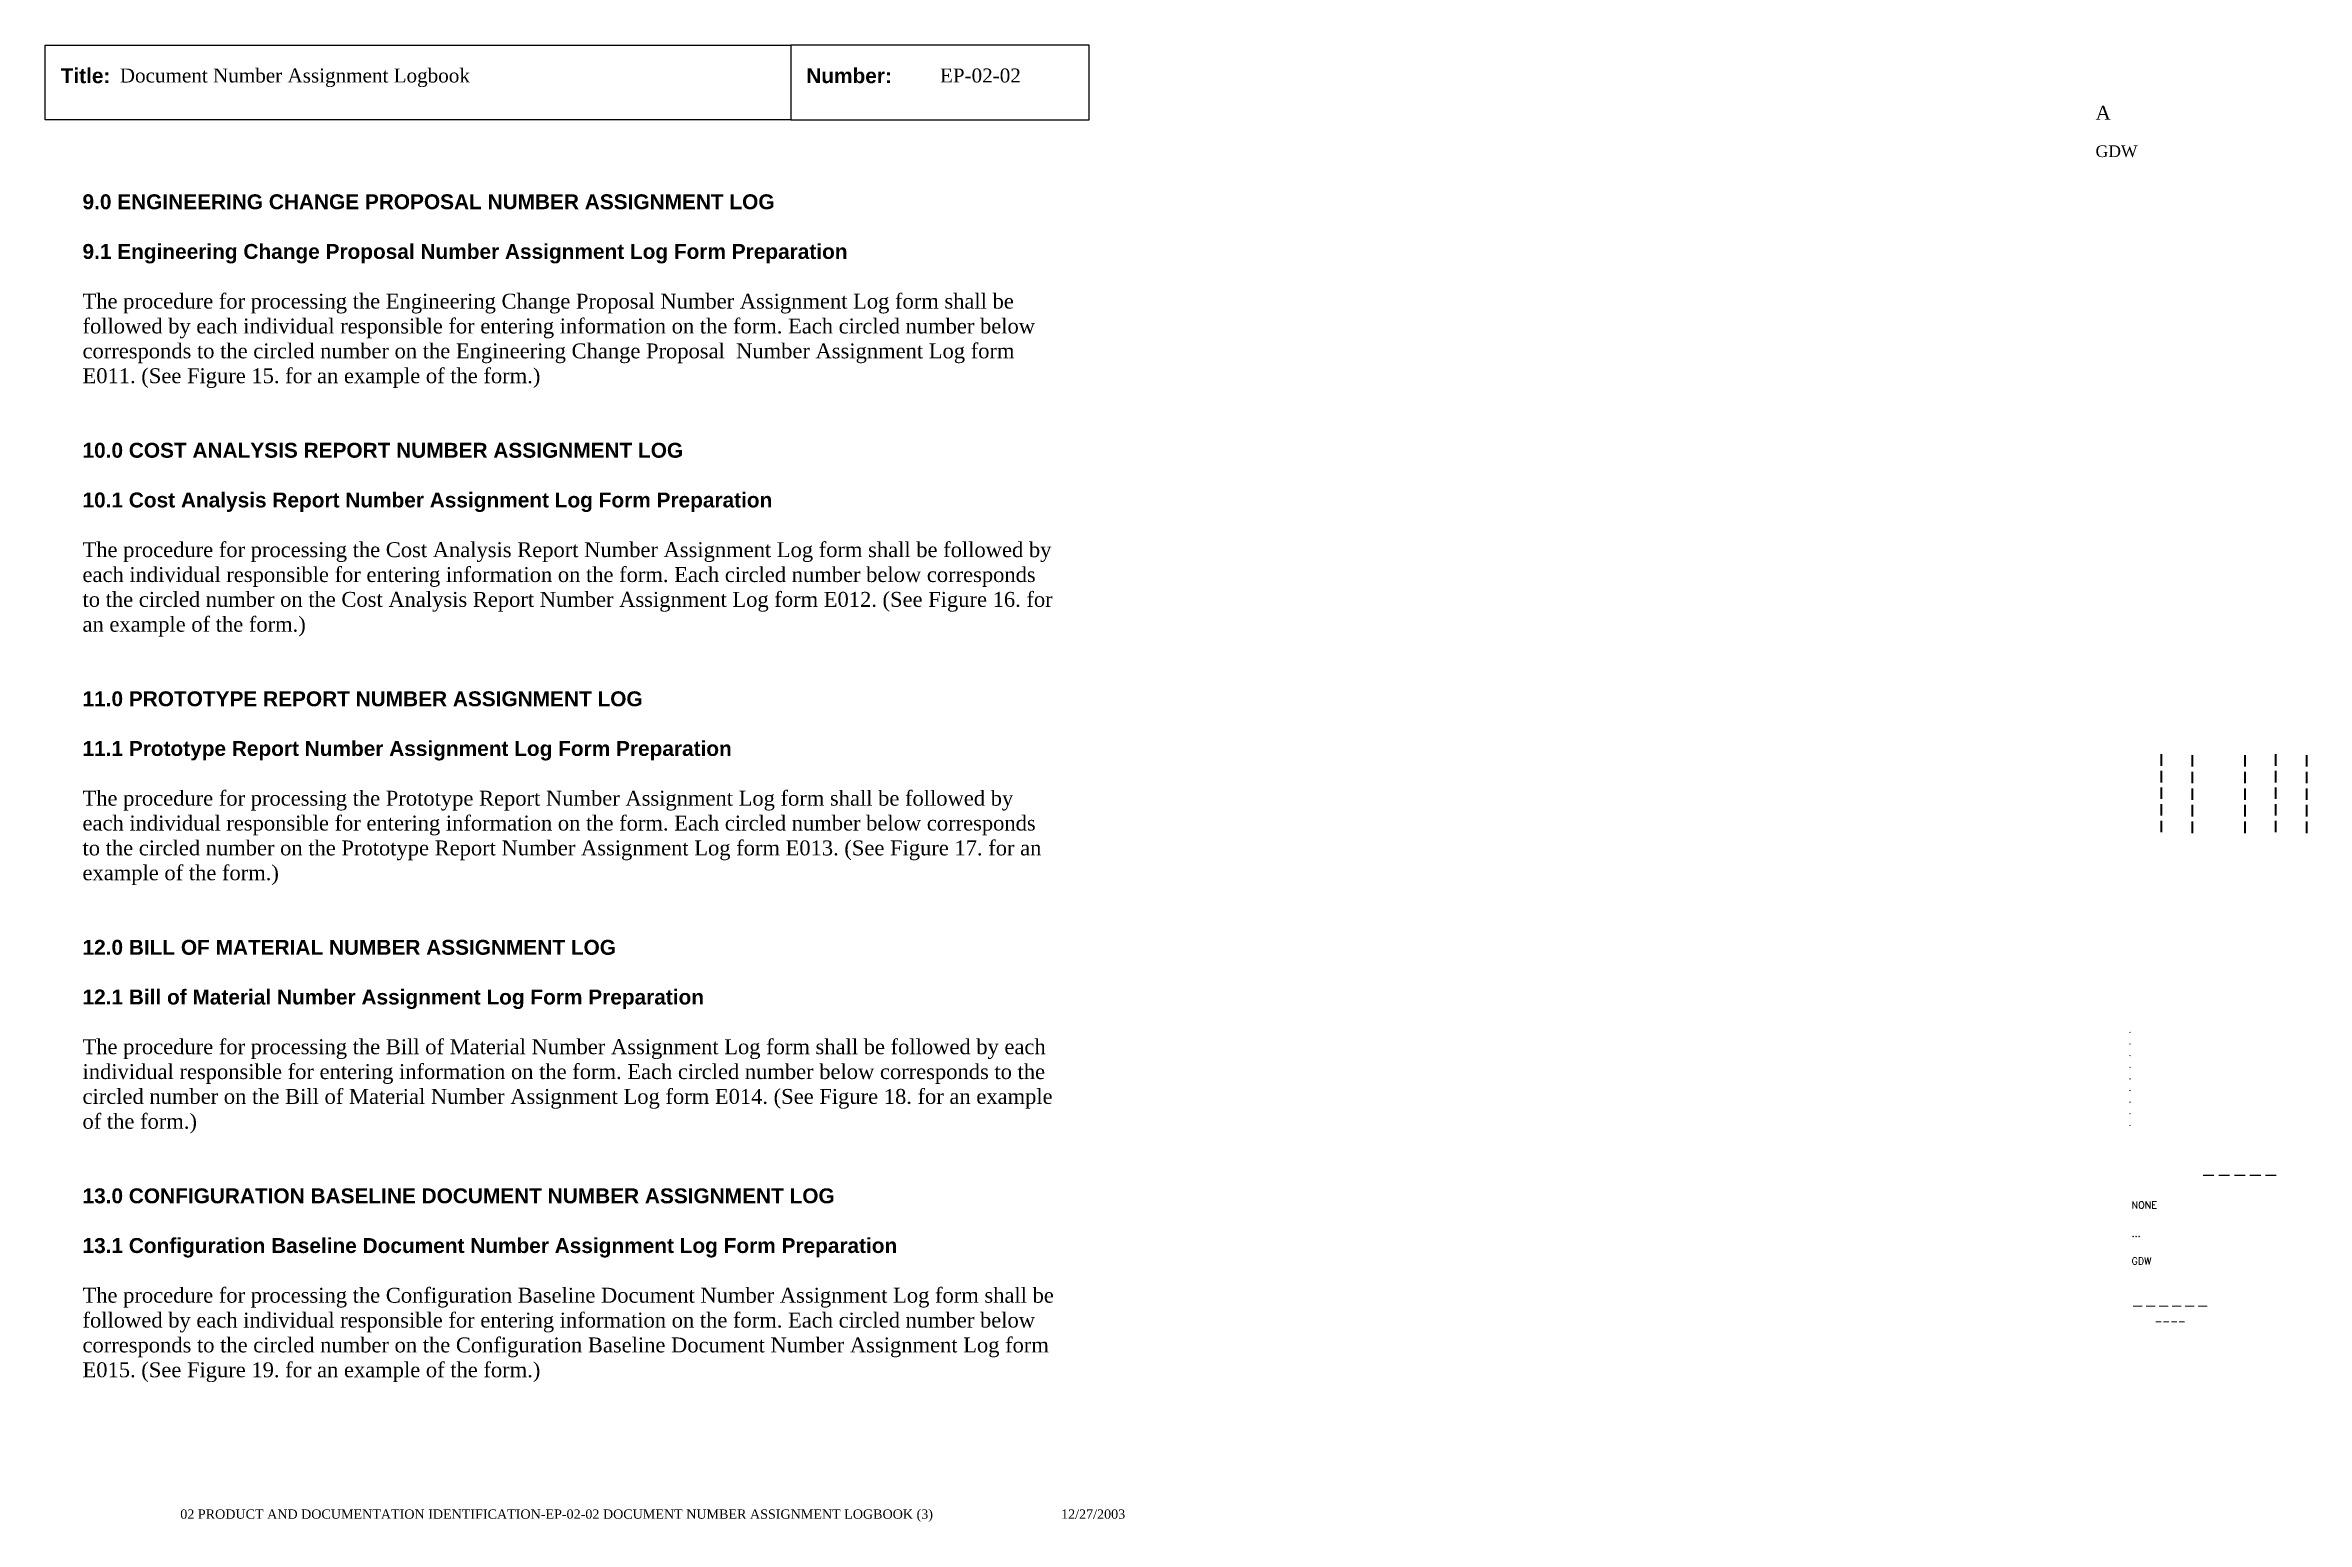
# Paper-space layout 'EP-02-02 Document Number Assignment Logbook (3)' of a CAD drawing. Header units: inches. Extents: x 1 to 31.3, y 0.2 to 20.
import ezdxf
from ezdxf.enums import TextEntityAlignment as Align

# ---------------------------------------------------------------- set-up
doc = ezdxf.new("R2010")
doc.units = ezdxf.units.IN
doc.header["$MEASUREMENT"] = 0
doc.layers.add('TitleBlock_Attributes', color=40, linetype='Continuous', plot=False)
doc.layers.add('TitleBlock_Atts_Print', color=1, linetype='Continuous')
doc.styles.get("Standard").update_dxf_attribs({"font": 'simplex.shx'})
doc.styles.add('style1', font='TIMES.TTF')
doc.styles.add('styleAtt', font='TIMES.TTF')
doc.styles.add('TBBIGTEXT', font='complex.shx')

# ---------------------------------------------------------------- blocks, each defined once
blk = doc.blocks.new('Test1')
at = {"layer": 'TitleBlock_Attributes', "style": 'TBBIGTEXT', "width": 0.8}
for tag, p, height in [('SideLine1', (29.492, 9.408), 0.25), ('SideLine2', (29.906, 9.396), 0.25), ('SideLine3', (30.612, 9.396), 0.25), ('SideLine4', (31.026, 9.408), 0.25), ('SideLine5', (31.44, 9.396), 0.25), ('File-Layout', (28.803, 3.641), 0.125)]:
    blk.add_attdef(tag, p, '', height=height, rotation=90, dxfattribs=at)
at = {"layer": 'TitleBlock_Attributes'}
for tag, p, height in [('REV1', (28.947, 6.754), 0.0625), ('REV2', (28.947, 6.598), 0.0625), ('REV3', (28.947, 6.442), 0.0625), ('REV4', (28.947, 6.286), 0.0625), ('REV5', (28.947, 6.13), 0.0625), ('REV6', (28.947, 5.974), 0.0625), ('REV7', (28.947, 5.818), 0.0625), ('REV8', (28.947, 5.662), 0.0625), ('REV9', (28.947, 5.506), 0.0625), ('SCALE', (28.983, 4.394), 0.0938), ('INCHARGE', (28.983, 4.016), 0.0938), ('DRW', (28.983, 3.641), 0.0938)]:
    blk.add_attdef(tag, p, '', height=height, dxfattribs=at)
at = {"layer": 'TitleBlock_Attributes', "style": 'TBBIGTEXT'}
for tag, height, p in [('PROJNUM', 0.188, (30.434, 4.761)), ('DWG_NUM', 0.156, (31.168, 4.127)), ('CUSTOMER', 0.156, (29.501, 3.017)), ('LOCATION', 0.0938, (29.501, 2.835)), ('DESC_1', 0.188, (29.501, 2.412)), ('DESC_2', 0.188, (29.501, 2.1)), ('DESC_3', 0.188, (29.501, 1.787))]:
    blk.add_attdef(tag, text='', height=height, dxfattribs=at).set_placement(p, align=Align.CENTER)
at = {"layer": 'TitleBlock_Attributes'}
blk.add_attdef('DRW_DATE', text='', height=0.0938, dxfattribs=at).set_placement((31.149, 3.648), align=Align.CENTER)

psp = doc.layouts.new('EP-02-02 Document Number Assignment Logbook (3)')

# ---------------------------------------------------------------- linework, layer by layer
for points in [[(1, 20), (11, 20), (11, 19), (1, 19)], [(11, 19), (15, 19), (15, 20), (11, 20)]]:
    psp.add_lwpolyline(points, close=True)

# ---------------------------------------------------------------- block references
ref = psp.add_blockref('Test1', (0, 0))
ref.add_attrib('CUSTOMER', '------', dxfattribs={"layer": 'TitleBlock_Attributes', "height": 0.1562, "style": 'TBBIGTEXT'}).set_placement((29.501, 3.017), align=Align.CENTER)
ref.add_attrib('LOCATION', '----', dxfattribs={"layer": 'TitleBlock_Attributes', "height": 0.0938, "style": 'TBBIGTEXT'}).set_placement((29.501, 2.835), align=Align.CENTER)
ref.add_attrib('DESC_1', 'Document Number Assignment Logbook', (2, 19.5), dxfattribs={"layer": 'TitleBlock_Atts_Print', "height": 0.1875, "style": 'styleAtt'})
ref.add_attrib('DESC_2', 'EP-02-02', (13, 19.5), dxfattribs={"layer": 'TitleBlock_Atts_Print', "height": 0.1875, "style": 'styleAtt'})
ref.add_attrib('DESC_3', 'A', (28.5, 19), dxfattribs={"layer": 'TitleBlock_Attributes', "height": 0.188, "style": 'styleAtt'})
ref.add_attrib('PROJNUM', '-----', dxfattribs={"layer": 'TitleBlock_Attributes', "height": 0.1875, "style": 'TBBIGTEXT'}).set_placement((30.434, 4.761), align=Align.CENTER)
ref.add_attrib('DWG_NUM', 'GDW', (28.5, 18.5), dxfattribs={"layer": 'TitleBlock_Attributes', "height": 0.1562, "style": 'styleAtt'})
ref.add_attrib('DRW_DATE', '12/27/2003', dxfattribs={"layer": 'TitleBlock_Atts_Print', "height": 0.125, "style": 'styleAtt'}).set_placement((15.055, 0.232), align=Align.CENTER)
ref.add_attrib('DRW', 'GDW', (28.983, 3.641), dxfattribs={"layer": 'TitleBlock_Attributes', "height": 0.0938})
ref.add_attrib('INCHARGE', '...', (28.983, 4.016), dxfattribs={"layer": 'TitleBlock_Attributes', "height": 0.0938})
ref.add_attrib('SCALE', 'NONE', (28.983, 4.394), dxfattribs={"layer": 'TitleBlock_Attributes', "height": 0.0938})
ref.add_attrib('REV1', '.', (28.947, 6.754), dxfattribs={"layer": 'TitleBlock_Attributes', "height": 0.0625})
ref.add_attrib('REV2', '.', (28.947, 6.598), dxfattribs={"layer": 'TitleBlock_Attributes', "height": 0.0625})
ref.add_attrib('REV3', '.', (28.947, 6.442), dxfattribs={"layer": 'TitleBlock_Attributes', "height": 0.0625})
ref.add_attrib('REV4', '.', (28.947, 6.286), dxfattribs={"layer": 'TitleBlock_Attributes', "height": 0.0625})
ref.add_attrib('REV5', '.', (28.947, 6.13), dxfattribs={"layer": 'TitleBlock_Attributes', "height": 0.0625})
ref.add_attrib('REV6', '.', (28.947, 5.974), dxfattribs={"layer": 'TitleBlock_Attributes', "height": 0.0625})
ref.add_attrib('REV7', '.', (28.947, 5.818), dxfattribs={"layer": 'TitleBlock_Attributes', "height": 0.0625})
ref.add_attrib('REV8', '.', (28.947, 5.662), dxfattribs={"layer": 'TitleBlock_Attributes', "height": 0.0625})
ref.add_attrib('REV9', '.', (28.947, 5.506), dxfattribs={"layer": 'TitleBlock_Attributes', "height": 0.0625})
ref.add_attrib('SideLine1', '-----', (29.492, 9.408), dxfattribs={"layer": 'TitleBlock_Attributes', "height": 0.25, "rotation": 90, "style": 'TBBIGTEXT', "width": 0.8})
ref.add_attrib('SideLine2', '-----', (29.906, 9.396), dxfattribs={"layer": 'TitleBlock_Attributes', "height": 0.25, "rotation": 90, "style": 'TBBIGTEXT', "width": 0.8})
ref.add_attrib('SideLine3', '-----', (30.612, 9.396), dxfattribs={"layer": 'TitleBlock_Attributes', "height": 0.25, "rotation": 90, "style": 'TBBIGTEXT', "width": 0.8})
ref.add_attrib('SideLine4', '-----', (31.026, 9.408), dxfattribs={"layer": 'TitleBlock_Attributes', "height": 0.25, "rotation": 90, "style": 'TBBIGTEXT', "width": 0.8})
ref.add_attrib('SideLine5', '-----', (31.44, 9.396), dxfattribs={"layer": 'TitleBlock_Attributes', "height": 0.25, "rotation": 90, "style": 'TBBIGTEXT', "width": 0.8})
ref.add_attrib('File-Layout', '02 PRODUCT AND DOCUMENTATION IDENTIFICATION-EP-02-02 DOCUMENT NUMBER ASSIGNMENT LOGBOOK (3)', dxfattribs={"layer": 'TitleBlock_Atts_Print', "height": 0.125, "style": 'styleAtt'}).set_placement((7.859, 0.232), align=Align.CENTER)

# ---------------------------------------------------------------- texts
at = {"color": 5, "char_height": 0.2, "width": 2, "attachment_point": 1, "line_spacing_factor": 1.5, "style": 'style1'}
for s, insert in [('{\\fArial|b1|i0|c0|p34;Title:}', (1.207, 19.691)), ('{\\fArial|b1|i0|c0|p34;Number:}', (11.207, 19.691))]:
    psp.add_mtext(s, dxfattribs=dict(at, insert=insert))
at = {"color": 5, "insert": (1.5, 18), "char_height": 0.2, "width": 13, "attachment_point": 1, "style": 'style1'}
psp.add_mtext('{\\fArial|b1|i0|c0|p34;9.0 ENGINEERING CHANGE PROPOSAL NUMBER ASSIGNMENT LOG\\P\\P9.1 Engineering Change Proposal Number Assignment Log Form Preparation\\P\\P}The procedure for processing the Engineering Change Proposal Number Assignment Log form shall be followed by each individual responsible for entering information on the form. Each circled number below corresponds to the circled number on the Engineering Change Proposal  Number Assignment Log form E011. (See Figure 15. for an example of the form.)\\P\\P\\P{\\fArial|b1|i0|c0|p34;10.0 COST ANALYSIS REPORT NUMBER ASSIGNMENT LOG\\P\\P10.1 Cost Analysis Report Number Assignment Log Form Preparation\\P\\P}The procedure for processing the Cost Analysis Report Number Assignment Log form shall be followed by each individual responsible for entering information on the form. Each circled number below corresponds to the circled number on the Cost Analysis Report Number Assignment Log form E012. (See Figure 16. for an example of the form.)\\P\\P\\P{\\fArial|b1|i0|c0|p34;11.0 PROTOTYPE REPORT NUMBER ASSIGNMENT LOG\\P\\P11.1 Prototype Report Number Assignment Log Form Preparation\\P\\P}The procedure for processing the Prototype Report Number Assignment Log form shall be followed by each individual responsible for entering information on the form. Each circled number below corresponds to the circled number on the Prototype Report Number Assignment Log form E013. (See Figure 17. for an example of the form.)\\P\\P\\P{\\fArial|b1|i0|c0|p34;12.0 BILL OF MATERIAL NUMBER ASSIGNMENT LOG\\P\\P12.1 Bill of Material Number Assignment Log Form Preparation\\P\\P}The procedure for processing the Bill of Material Number Assignment Log form shall be followed by each individual responsible for entering information on the form. Each circled number below corresponds to the circled number on the Bill of Material Number Assignment Log form E014. (See Figure 18. for an example of the form.)\\P\\P\\P{\\fArial|b1|i0|c0|p34;13.0 CONFIGURATION BASELINE DOCUMENT NUMBER ASSIGNMENT LOG\\P\\P13.1 Configuration Baseline Document Number Assignment Log Form Preparation\\P\\P}The procedure for processing the Configuration Baseline Document Number Assignment Log form shall be followed by each individual responsible for entering information on the form. Each circled number below corresponds to the circled number on the Configuration Baseline Document Number Assignment Log form E015. (See Figure 19. for an example of the form.)', dxfattribs=at)

doc.saveas('drawing.dxf')
